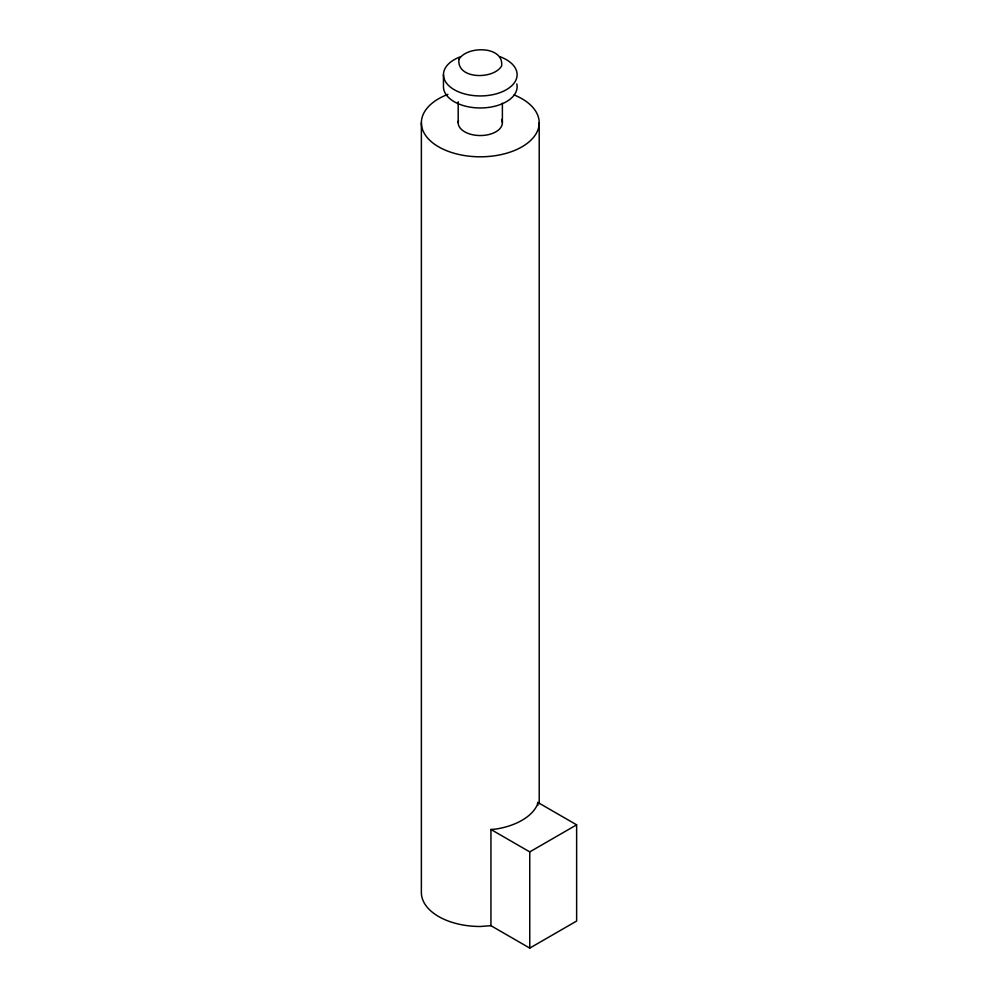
<?xml version="1.0" encoding="UTF-8"?>
<svg xmlns="http://www.w3.org/2000/svg" width="998" height="998" viewBox="0 0 998 998"><rect width="100%" height="100%" fill="white"/><g stroke="black" fill="none" stroke-linecap="round" stroke-linejoin="round"><path stroke-width="1.5" d="M537.81 802.417L537.198 805.074A58.919 34.019 0 0 1 495.532 829.126L490.941 829.475L490.941 925.682L529.763 948.1L576.632 921.042L576.632 824.835L537.81 802.417L537.81 805.523M490.941 829.475L529.763 851.893L576.632 824.835M490.941 925.682L480.288 926.493A58.919 34.019 0 0 1 421.368 892.474L421.368 122.791M539.207 122.791L539.207 803.664M529.763 851.893L529.763 948.1M502.381 103.206L502.381 122.742M458.194 101.784L458.194 122.829M443.461 74.688L443.461 86.714A36.826 21.257 0 0 0 482.695 107.921A36.826 21.257 0 0 0 516.802 83.932M514.07 94.922A58.919 34.019 0 0 1 523.925 145.646A58.919 34.019 0 0 1 435.515 144.897A58.919 34.019 0 0 1 447.927 94.361M501.607 119.448A22.093 12.762 0 0 1 481.323 135.528A22.093 12.762 0 0 1 458.519 120.608M500.06 56.749A36.826 21.257 0 0 1 508.157 88.585A36.826 21.257 0 0 1 452.431 88.585A36.826 21.257 0 0 1 460.515 56.749M458.93 59.393C456.573 79.553 493.611 79.778 501.645 65.918C504.002 45.758 466.977 45.534 458.93 59.393"/></g></svg>
